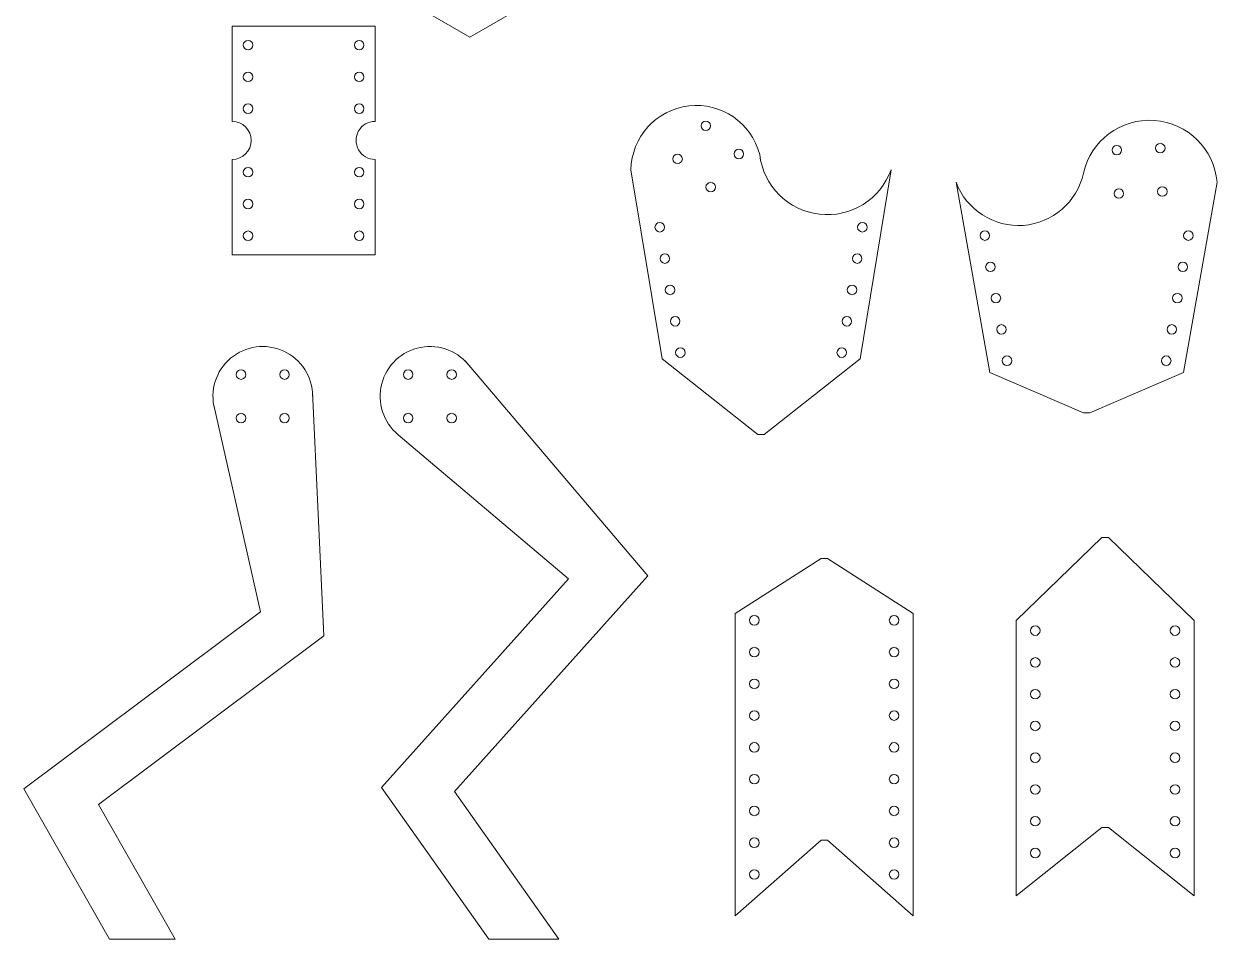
# Model space of a CAD drawing. Header units: millimetres. Extents: x -179 to 235, y -251 to 245.
# Drawn here: x -179 to 8.8, y -156.3 to -12.3 of the extents above; entities that cross this region are included whole.
import ezdxf

# ---------------------------------------------------------------- set-up
doc = ezdxf.new("R2010")
doc.units = ezdxf.units.MM
doc.header["$MEASUREMENT"] = 0
doc.layers.add('Layer 1', color=7, linetype='Continuous')

msp = doc.modelspace()

# ---------------------------------------------------------------- linework, layer by layer
at = {"layer": 'Layer 1', "lineweight": 9}
for points, knots in [([(-170.1051, 21.0004), (-170.1051, 21.0004), (-108.8039, -14.3919), (-108.8039, -14.3919), (-108.8039, -14.3919), (-108.8039, -14.3919), (-47.5026, 21.0004), (-47.5026, 21.0004), (-47.5026, 21.0004), (-47.5026, 21.0004), (-47.5026, 91.785), (-47.5026, 91.785), (-47.5026, 91.785), (-47.5026, 91.785), (-108.8039, 127.1773), (-108.8039, 127.1773), (-108.8039, 127.1773), (-108.8039, 127.1773), (-170.1051, 91.785), (-170.1051, 91.785), (-170.1051, 91.785), (-170.1051, 91.785), (-170.1051, 21.0004), (-170.1051, 21.0004)], [0, 0, 0, 0, 0.14285714, 0.14285714, 0.14285714, 0.14285714, 0.28571429, 0.28571429, 0.28571429, 0.28571429, 0.42857143, 0.42857143, 0.42857143, 0.42857143, 0.57142857, 0.57142857, 0.57142857, 0.57142857, 0.71428571, 0.71428571, 0.71428571, 0.71428571, 1, 1, 1, 1]), ([(-142.9909, -15.6196), (-142.9909, -15.2053), (-143.3267, -14.8696), (-143.7409, -14.8696), (-143.7409, -14.8696), (-144.1552, -14.8696), (-144.4909, -15.2053), (-144.4909, -15.6196), (-144.4909, -15.6196), (-144.4909, -16.0338), (-144.1552, -16.3696), (-143.7409, -16.3696), (-143.7409, -16.3696), (-143.3267, -16.3696), (-142.9909, -16.0338), (-142.9909, -15.6196)], [0, 0, 0, 0, 0.2, 0.2, 0.2, 0.2, 0.4, 0.4, 0.4, 0.4, 0.6, 0.6, 0.6, 0.6, 1, 1, 1, 1]), ([(-125.4909, -15.6196), (-125.4909, -15.2053), (-125.8267, -14.8696), (-126.2409, -14.8696), (-126.2409, -14.8696), (-126.6552, -14.8696), (-126.9909, -15.2053), (-126.9909, -15.6196), (-126.9909, -15.6196), (-126.9909, -16.0338), (-126.6552, -16.3696), (-126.2409, -16.3696), (-126.2409, -16.3696), (-125.8267, -16.3696), (-125.4909, -16.0338), (-125.4909, -15.6196)], [0, 0, 0, 0, 0.2, 0.2, 0.2, 0.2, 0.4, 0.4, 0.4, 0.4, 0.6, 0.6, 0.6, 0.6, 1, 1, 1, 1]), ([(-142.9909, -20.6196), (-142.9909, -20.2053), (-143.3267, -19.8696), (-143.7409, -19.8696), (-143.7409, -19.8696), (-144.1552, -19.8696), (-144.4909, -20.2053), (-144.4909, -20.6196), (-144.4909, -20.6196), (-144.4909, -21.0338), (-144.1552, -21.3696), (-143.7409, -21.3696), (-143.7409, -21.3696), (-143.3267, -21.3696), (-142.9909, -21.0338), (-142.9909, -20.6196)], [0, 0, 0, 0, 0.2, 0.2, 0.2, 0.2, 0.4, 0.4, 0.4, 0.4, 0.6, 0.6, 0.6, 0.6, 1, 1, 1, 1]), ([(-125.4909, -20.6196), (-125.4909, -20.2053), (-125.8267, -19.8696), (-126.2409, -19.8696), (-126.2409, -19.8696), (-126.6552, -19.8696), (-126.9909, -20.2053), (-126.9909, -20.6196), (-126.9909, -20.6196), (-126.9909, -21.0338), (-126.6552, -21.3696), (-126.2409, -21.3696), (-126.2409, -21.3696), (-125.8267, -21.3696), (-125.4909, -21.0338), (-125.4909, -20.6196)], [0, 0, 0, 0, 0.2, 0.2, 0.2, 0.2, 0.4, 0.4, 0.4, 0.4, 0.6, 0.6, 0.6, 0.6, 1, 1, 1, 1]), ([(-142.9909, -25.6196), (-142.9909, -25.2053), (-143.3267, -24.8696), (-143.7409, -24.8696), (-143.7409, -24.8696), (-144.1552, -24.8696), (-144.4909, -25.2053), (-144.4909, -25.6196), (-144.4909, -25.6196), (-144.4909, -26.0338), (-144.1552, -26.3696), (-143.7409, -26.3696), (-143.7409, -26.3696), (-143.3267, -26.3696), (-142.9909, -26.0338), (-142.9909, -25.6196)], [0, 0, 0, 0, 0.2, 0.2, 0.2, 0.2, 0.4, 0.4, 0.4, 0.4, 0.6, 0.6, 0.6, 0.6, 1, 1, 1, 1]), ([(-125.4909, -25.6196), (-125.4909, -25.2053), (-125.8267, -24.8696), (-126.2409, -24.8696), (-126.2409, -24.8696), (-126.6552, -24.8696), (-126.9909, -25.2053), (-126.9909, -25.6196), (-126.9909, -25.6196), (-126.9909, -26.0338), (-126.6552, -26.3696), (-126.2409, -26.3696), (-126.2409, -26.3696), (-125.8267, -26.3696), (-125.4909, -26.0338), (-125.4909, -25.6196)], [0, 0, 0, 0, 0.2, 0.2, 0.2, 0.2, 0.4, 0.4, 0.4, 0.4, 0.6, 0.6, 0.6, 0.6, 1, 1, 1, 1]), ([(-63.1962, -32.8456), (-64.4808, -27.8556), (-69.2555, -24.5828), (-74.3729, -25.1847), (-74.3729, -25.1847), (-79.4903, -25.7866), (-83.3754, -30.0778), (-83.4672, -35.2297)], [0, 0, 0, 0, 0.33333333, 0.33333333, 0.33333333, 0.33333333, 1, 1, 1, 1]), ([(-146.2409, -33.6196), (-144.5841, -33.6196), (-143.2409, -32.2764), (-143.2409, -30.6196), (-143.2409, -30.6196), (-143.2409, -28.9627), (-144.5841, -27.6196), (-146.2409, -27.6196)], [0, 0, 0, 0, 0.33333333, 0.33333333, 0.33333333, 0.33333333, 1, 1, 1, 1]), ([(-123.7409, -27.6196), (-124.8127, -27.6196), (-125.8031, -28.1914), (-126.339, -29.1196), (-126.339, -29.1196), (-126.8749, -30.0478), (-126.8749, -31.1914), (-126.339, -32.1196), (-126.339, -32.1196), (-125.8031, -33.0478), (-124.8127, -33.6196), (-123.7409, -33.6196)], [0, 0, 0, 0, 0.25, 0.25, 0.25, 0.25, 0.5, 0.5, 0.5, 0.5, 1, 1, 1, 1]), ([(-70.9385, -28.3135), (-70.9385, -27.8992), (-71.2743, -27.5635), (-71.6885, -27.5635), (-71.6885, -27.5635), (-72.1027, -27.5635), (-72.4385, -27.8992), (-72.4385, -28.3135), (-72.4385, -28.3135), (-72.4385, -28.7277), (-72.1027, -29.0635), (-71.6885, -29.0635), (-71.6885, -29.0635), (-71.2743, -29.0635), (-70.9385, -28.7277), (-70.9385, -28.3135)], [0, 0, 0, 0, 0.2, 0.2, 0.2, 0.2, 0.4, 0.4, 0.4, 0.4, 0.6, 0.6, 0.6, 0.6, 1, 1, 1, 1]), ([(8.8082, -37.2148), (8.3644, -31.9695), (4.162, -27.8313), (-1.0896, -27.4682), (-1.0896, -27.4682), (-6.3411, -27.1051), (-11.073, -30.6257), (-12.2344, -35.76)], [0, 0, 0, 0, 0.33333333, 0.33333333, 0.33333333, 0.33333333, 1, 1, 1, 1]), ([(-6.2323, -32.1477), (-6.2323, -31.7334), (-6.5681, -31.3977), (-6.9823, -31.3977), (-6.9823, -31.3977), (-7.3965, -31.3977), (-7.7323, -31.7334), (-7.7323, -32.1477), (-7.7323, -32.1477), (-7.7323, -32.5619), (-7.3965, -32.8977), (-6.9823, -32.8977), (-6.9823, -32.8977), (-6.5681, -32.8977), (-6.2323, -32.5619), (-6.2323, -32.1477)], [0, 0, 0, 0, 0.2, 0.2, 0.2, 0.2, 0.4, 0.4, 0.4, 0.4, 0.6, 0.6, 0.6, 0.6, 1, 1, 1, 1]), ([(0.6095, -31.8231), (0.6095, -31.4089), (0.2737, -31.0731), (-0.1405, -31.0731), (-0.1405, -31.0731), (-0.5547, -31.0731), (-0.8905, -31.4089), (-0.8905, -31.8231), (-0.8905, -31.8231), (-0.8905, -32.2373), (-0.5547, -32.5731), (-0.1405, -32.5731), (-0.1405, -32.5731), (0.2737, -32.5731), (0.6095, -32.2373), (0.6095, -31.8231)], [0, 0, 0, 0, 0.2, 0.2, 0.2, 0.2, 0.4, 0.4, 0.4, 0.4, 0.6, 0.6, 0.6, 0.6, 1, 1, 1, 1]), ([(-75.3737, -33.5206), (-75.3737, -33.1064), (-75.7095, -32.7706), (-76.1237, -32.7706), (-76.1237, -32.7706), (-76.538, -32.7706), (-76.8737, -33.1064), (-76.8737, -33.5206), (-76.8737, -33.5206), (-76.8737, -33.9348), (-76.538, -34.2706), (-76.1237, -34.2706), (-76.1237, -34.2706), (-75.7095, -34.2706), (-75.3737, -33.9348), (-75.3737, -33.5206)], [0, 0, 0, 0, 0.2, 0.2, 0.2, 0.2, 0.4, 0.4, 0.4, 0.4, 0.6, 0.6, 0.6, 0.6, 1, 1, 1, 1]), ([(-65.7242, -32.7549), (-65.7242, -32.3407), (-66.0599, -32.0049), (-66.4742, -32.0049), (-66.4742, -32.0049), (-66.8884, -32.0049), (-67.2242, -32.3407), (-67.2242, -32.7549), (-67.2242, -32.7549), (-67.2242, -33.1691), (-66.8884, -33.5049), (-66.4742, -33.5049), (-66.4742, -33.5049), (-66.0599, -33.5049), (-65.7242, -33.1691), (-65.7242, -32.7549)], [0, 0, 0, 0, 0.2, 0.2, 0.2, 0.2, 0.4, 0.4, 0.4, 0.4, 0.6, 0.6, 0.6, 0.6, 1, 1, 1, 1]), ([(-63.1962, -32.8456), (-62.6221, -37.7785), (-58.7286, -41.6676), (-53.7951, -42.2361), (-53.7951, -42.2361), (-48.8615, -42.8045), (-44.1855, -39.9028), (-42.5047, -35.2297)], [0, 0, 0, 0, 0.33333333, 0.33333333, 0.33333333, 0.33333333, 1, 1, 1, 1]), ([(-142.9909, -35.6196), (-142.9909, -35.2053), (-143.3267, -34.8696), (-143.7409, -34.8696), (-143.7409, -34.8696), (-144.1552, -34.8696), (-144.4909, -35.2053), (-144.4909, -35.6196), (-144.4909, -35.6196), (-144.4909, -36.0338), (-144.1552, -36.3696), (-143.7409, -36.3696), (-143.7409, -36.3696), (-143.3267, -36.3696), (-142.9909, -36.0338), (-142.9909, -35.6196)], [0, 0, 0, 0, 0.2, 0.2, 0.2, 0.2, 0.4, 0.4, 0.4, 0.4, 0.6, 0.6, 0.6, 0.6, 1, 1, 1, 1]), ([(-125.4909, -35.6196), (-125.4909, -35.2053), (-125.8267, -34.8696), (-126.2409, -34.8696), (-126.2409, -34.8696), (-126.6552, -34.8696), (-126.9909, -35.2053), (-126.9909, -35.6196), (-126.9909, -35.6196), (-126.9909, -36.0338), (-126.6552, -36.3696), (-126.2409, -36.3696), (-126.2409, -36.3696), (-125.8267, -36.3696), (-125.4909, -36.0338), (-125.4909, -35.6196)], [0, 0, 0, 0, 0.2, 0.2, 0.2, 0.2, 0.4, 0.4, 0.4, 0.4, 0.6, 0.6, 0.6, 0.6, 1, 1, 1, 1]), ([(-70.1594, -37.962), (-70.1594, -37.5478), (-70.4952, -37.212), (-70.9094, -37.212), (-70.9094, -37.212), (-71.3236, -37.212), (-71.6594, -37.5478), (-71.6594, -37.962), (-71.6594, -37.962), (-71.6594, -38.3762), (-71.3236, -38.712), (-70.9094, -38.712), (-70.9094, -38.712), (-70.4952, -38.712), (-70.1594, -38.3762), (-70.1594, -37.962)], [0, 0, 0, 0, 0.2, 0.2, 0.2, 0.2, 0.4, 0.4, 0.4, 0.4, 0.6, 0.6, 0.6, 0.6, 1, 1, 1, 1]), ([(-32.2771, -37.2148), (-30.646, -41.5645), (-26.3448, -44.3201), (-21.7116, -43.9838), (-21.7116, -43.9838), (-17.0784, -43.6475), (-13.2203, -40.2996), (-12.2344, -35.76)], [0, 0, 0, 0, 0.33333333, 0.33333333, 0.33333333, 0.33333333, 1, 1, 1, 1]), ([(-5.9081, -38.98), (-5.9081, -38.5658), (-6.2439, -38.23), (-6.6581, -38.23), (-6.6581, -38.23), (-7.0724, -38.23), (-7.4081, -38.5658), (-7.4081, -38.98), (-7.4081, -38.98), (-7.4082, -39.3942), (-7.0724, -39.73), (-6.6582, -39.73), (-6.6582, -39.73), (-6.2439, -39.73), (-5.9082, -39.3942), (-5.9081, -38.98)], [0, 0, 0, 0, 0.2, 0.2, 0.2, 0.2, 0.4, 0.4, 0.4, 0.4, 0.6, 0.6, 0.6, 0.6, 1, 1, 1, 1]), ([(0.9336, -38.6554), (0.9336, -38.2412), (0.5978, -37.9054), (0.1836, -37.9054), (0.1836, -37.9054), (-0.2306, -37.9054), (-0.5664, -38.2412), (-0.5664, -38.6554), (-0.5664, -38.6554), (-0.5664, -39.0696), (-0.2306, -39.4054), (0.1836, -39.4054), (0.1836, -39.4054), (0.5978, -39.4054), (0.9336, -39.0696), (0.9336, -38.6554)], [0, 0, 0, 0, 0.2, 0.2, 0.2, 0.2, 0.4, 0.4, 0.4, 0.4, 0.6, 0.6, 0.6, 0.6, 1, 1, 1, 1]), ([(-142.9909, -40.6196), (-142.9909, -40.2053), (-143.3267, -39.8696), (-143.7409, -39.8696), (-143.7409, -39.8696), (-144.1552, -39.8696), (-144.4909, -40.2053), (-144.4909, -40.6196), (-144.4909, -40.6196), (-144.4909, -41.0338), (-144.1552, -41.3696), (-143.7409, -41.3696), (-143.7409, -41.3696), (-143.3267, -41.3696), (-142.9909, -41.0338), (-142.9909, -40.6196)], [0, 0, 0, 0, 0.2, 0.2, 0.2, 0.2, 0.4, 0.4, 0.4, 0.4, 0.6, 0.6, 0.6, 0.6, 1, 1, 1, 1]), ([(-125.4909, -40.6196), (-125.4909, -40.2053), (-125.8267, -39.8696), (-126.2409, -39.8696), (-126.2409, -39.8696), (-126.6552, -39.8696), (-126.9909, -40.2053), (-126.9909, -40.6196), (-126.9909, -40.6196), (-126.9909, -41.0338), (-126.6552, -41.3696), (-126.2409, -41.3696), (-126.2409, -41.3696), (-125.8267, -41.3696), (-125.4909, -41.0338), (-125.4909, -40.6196)], [0, 0, 0, 0, 0.2, 0.2, 0.2, 0.2, 0.4, 0.4, 0.4, 0.4, 0.6, 0.6, 0.6, 0.6, 1, 1, 1, 1]), ([(-142.9909, -45.6196), (-142.9909, -45.2053), (-143.3267, -44.8696), (-143.7409, -44.8696), (-143.7409, -44.8696), (-144.1552, -44.8696), (-144.4909, -45.2053), (-144.4909, -45.6196), (-144.4909, -45.6196), (-144.4909, -46.0338), (-144.1552, -46.3696), (-143.7409, -46.3696), (-143.7409, -46.3696), (-143.3267, -46.3696), (-142.9909, -46.0338), (-142.9909, -45.6196)], [0, 0, 0, 0, 0.2, 0.2, 0.2, 0.2, 0.4, 0.4, 0.4, 0.4, 0.6, 0.6, 0.6, 0.6, 1, 1, 1, 1]), ([(-125.4909, -45.6196), (-125.4909, -45.2053), (-125.8267, -44.8696), (-126.2409, -44.8696), (-126.2409, -44.8696), (-126.6552, -44.8696), (-126.9909, -45.2053), (-126.9909, -45.6196), (-126.9909, -45.6196), (-126.9909, -46.0338), (-126.6552, -46.3696), (-126.2409, -46.3696), (-126.2409, -46.3696), (-125.8267, -46.3696), (-125.4909, -46.0338), (-125.4909, -45.6196)], [0, 0, 0, 0, 0.2, 0.2, 0.2, 0.2, 0.4, 0.4, 0.4, 0.4, 0.6, 0.6, 0.6, 0.6, 1, 1, 1, 1]), ([(-78.1859, -44.2843), (-78.1859, -43.8701), (-78.5217, -43.5343), (-78.9359, -43.5343), (-78.9359, -43.5343), (-79.3501, -43.5343), (-79.6859, -43.8701), (-79.6859, -44.2843), (-79.6859, -44.2843), (-79.6859, -44.6985), (-79.3501, -45.0343), (-78.9359, -45.0343), (-78.9359, -45.0343), (-78.5217, -45.0343), (-78.1859, -44.6985), (-78.1859, -44.2843)], [0, 0, 0, 0, 0.2, 0.2, 0.2, 0.2, 0.4, 0.4, 0.4, 0.4, 0.6, 0.6, 0.6, 0.6, 1, 1, 1, 1]), ([(-46.286, -44.2843), (-46.286, -43.8701), (-46.6218, -43.5343), (-47.036, -43.5343), (-47.036, -43.5343), (-47.4502, -43.5343), (-47.786, -43.8701), (-47.786, -44.2843), (-47.786, -44.2843), (-47.786, -44.6985), (-47.4502, -45.0343), (-47.036, -45.0343), (-47.036, -45.0343), (-46.6218, -45.0343), (-46.286, -44.6985), (-46.286, -44.2843)], [0, 0, 0, 0, 0.2, 0.2, 0.2, 0.2, 0.4, 0.4, 0.4, 0.4, 0.6, 0.6, 0.6, 0.6, 1, 1, 1, 1]), ([(-27.0002, -45.5953), (-27.0002, -45.1811), (-27.336, -44.8453), (-27.7502, -44.8453), (-27.7502, -44.8453), (-28.1644, -44.8453), (-28.5002, -45.1811), (-28.5002, -45.5953), (-28.5002, -45.5953), (-28.5002, -46.0095), (-28.1644, -46.3453), (-27.7502, -46.3453), (-27.7502, -46.3453), (-27.336, -46.3453), (-27.0002, -46.0096), (-27.0002, -45.5953)], [0, 0, 0, 0, 0.2, 0.2, 0.2, 0.2, 0.4, 0.4, 0.4, 0.4, 0.6, 0.6, 0.6, 0.6, 1, 1, 1, 1]), ([(5.0314, -45.5953), (5.0314, -45.1811), (4.6956, -44.8453), (4.2814, -44.8453), (4.2814, -44.8453), (3.8671, -44.8453), (3.5314, -45.1811), (3.5314, -45.5953), (3.5314, -45.5953), (3.5314, -46.0095), (3.8671, -46.3453), (4.2814, -46.3453), (4.2814, -46.3453), (4.6956, -46.3453), (5.0314, -46.0096), (5.0314, -45.5953)], [0, 0, 0, 0, 0.2, 0.2, 0.2, 0.2, 0.4, 0.4, 0.4, 0.4, 0.6, 0.6, 0.6, 0.6, 1, 1, 1, 1]), ([(-77.3735, -49.2178), (-77.3735, -48.8036), (-77.7093, -48.4678), (-78.1235, -48.4678), (-78.1235, -48.4678), (-78.5377, -48.4678), (-78.8735, -48.8036), (-78.8735, -49.2178), (-78.8735, -49.2178), (-78.8735, -49.632), (-78.5377, -49.9678), (-78.1235, -49.9678), (-78.1235, -49.9678), (-77.7093, -49.9678), (-77.3735, -49.6321), (-77.3735, -49.2178)], [0, 0, 0, 0, 0.2, 0.2, 0.2, 0.2, 0.4, 0.4, 0.4, 0.4, 0.6, 0.6, 0.6, 0.6, 1, 1, 1, 1]), ([(-47.0984, -49.2178), (-47.0984, -48.8036), (-47.4342, -48.4678), (-47.8484, -48.4678), (-47.8484, -48.4678), (-48.2626, -48.4678), (-48.5984, -48.8036), (-48.5984, -49.2178), (-48.5984, -49.2178), (-48.5984, -49.632), (-48.2626, -49.9678), (-47.8484, -49.9678), (-47.8484, -49.9678), (-47.4342, -49.9678), (-47.0984, -49.6321), (-47.0984, -49.2178)], [0, 0, 0, 0, 0.2, 0.2, 0.2, 0.2, 0.4, 0.4, 0.4, 0.4, 0.6, 0.6, 0.6, 0.6, 1, 1, 1, 1]), ([(-26.1304, -50.5191), (-26.1304, -50.1049), (-26.4662, -49.7691), (-26.8804, -49.7691), (-26.8804, -49.7691), (-27.2947, -49.7691), (-27.6304, -50.1049), (-27.6304, -50.5191), (-27.6304, -50.5191), (-27.6304, -50.9333), (-27.2947, -51.2691), (-26.8804, -51.2691), (-26.8804, -51.2691), (-26.4662, -51.2691), (-26.1304, -50.9333), (-26.1304, -50.5191)], [0, 0, 0, 0, 0.2, 0.2, 0.2, 0.2, 0.4, 0.4, 0.4, 0.4, 0.6, 0.6, 0.6, 0.6, 1, 1, 1, 1]), ([(4.1616, -50.5191), (4.1616, -50.1049), (3.8258, -49.7691), (3.4116, -49.7691), (3.4116, -49.7691), (2.9974, -49.7691), (2.6616, -50.1049), (2.6616, -50.5191), (2.6616, -50.5191), (2.6616, -50.9333), (2.9974, -51.2691), (3.4116, -51.2691), (3.4116, -51.2691), (3.8258, -51.2691), (4.1616, -50.9333), (4.1616, -50.5191)], [0, 0, 0, 0, 0.2, 0.2, 0.2, 0.2, 0.4, 0.4, 0.4, 0.4, 0.6, 0.6, 0.6, 0.6, 1, 1, 1, 1]), ([(-76.5611, -54.1514), (-76.5611, -53.7372), (-76.8969, -53.4014), (-77.3111, -53.4014), (-77.3111, -53.4014), (-77.7253, -53.4014), (-78.0611, -53.7372), (-78.0611, -54.1514), (-78.0611, -54.1514), (-78.0611, -54.5656), (-77.7253, -54.9014), (-77.3111, -54.9014), (-77.3111, -54.9014), (-76.8969, -54.9014), (-76.5611, -54.5656), (-76.5611, -54.1514)], [0, 0, 0, 0, 0.2, 0.2, 0.2, 0.2, 0.4, 0.4, 0.4, 0.4, 0.6, 0.6, 0.6, 0.6, 1, 1, 1, 1]), ([(-47.9108, -54.1514), (-47.9108, -53.7372), (-48.2466, -53.4014), (-48.6608, -53.4014), (-48.6608, -53.4014), (-49.075, -53.4014), (-49.4108, -53.7372), (-49.4108, -54.1514), (-49.4108, -54.1514), (-49.4108, -54.5656), (-49.075, -54.9014), (-48.6608, -54.9014), (-48.6608, -54.9014), (-48.2466, -54.9014), (-47.9108, -54.5656), (-47.9108, -54.1514)], [0, 0, 0, 0, 0.2, 0.2, 0.2, 0.2, 0.4, 0.4, 0.4, 0.4, 0.6, 0.6, 0.6, 0.6, 1, 1, 1, 1]), ([(-25.2607, -55.4429), (-25.2607, -55.0287), (-25.5964, -54.6929), (-26.0107, -54.6929), (-26.0107, -54.6929), (-26.4249, -54.6929), (-26.7607, -55.0287), (-26.7607, -55.4429), (-26.7607, -55.4429), (-26.7607, -55.8571), (-26.4249, -56.1929), (-26.0107, -56.1929), (-26.0107, -56.1929), (-25.5964, -56.1929), (-25.2607, -55.8571), (-25.2607, -55.4429)], [0, 0, 0, 0, 0.2, 0.2, 0.2, 0.2, 0.4, 0.4, 0.4, 0.4, 0.6, 0.6, 0.6, 0.6, 1, 1, 1, 1]), ([(3.2918, -55.4429), (3.2918, -55.0287), (2.956, -54.6929), (2.5418, -54.6929), (2.5418, -54.6929), (2.1276, -54.6929), (1.7918, -55.0287), (1.7918, -55.4429), (1.7918, -55.4429), (1.7918, -55.8571), (2.1276, -56.1929), (2.5418, -56.1929), (2.5418, -56.1929), (2.956, -56.1929), (3.2918, -55.8571), (3.2918, -55.4429)], [0, 0, 0, 0, 0.2, 0.2, 0.2, 0.2, 0.4, 0.4, 0.4, 0.4, 0.6, 0.6, 0.6, 0.6, 1, 1, 1, 1]), ([(-75.7488, -59.085), (-75.7488, -58.6708), (-76.0845, -58.335), (-76.4988, -58.335), (-76.4988, -58.335), (-76.913, -58.335), (-77.2488, -58.6708), (-77.2488, -59.085), (-77.2488, -59.085), (-77.2488, -59.4992), (-76.913, -59.835), (-76.4988, -59.835), (-76.4988, -59.835), (-76.0846, -59.835), (-75.7488, -59.4992), (-75.7488, -59.085)], [0, 0, 0, 0, 0.2, 0.2, 0.2, 0.2, 0.4, 0.4, 0.4, 0.4, 0.6, 0.6, 0.6, 0.6, 1, 1, 1, 1]), ([(-48.7231, -59.085), (-48.7231, -58.6708), (-49.0589, -58.335), (-49.4731, -58.335), (-49.4731, -58.335), (-49.8873, -58.335), (-50.2231, -58.6708), (-50.2231, -59.085), (-50.2231, -59.085), (-50.2231, -59.4992), (-49.8873, -59.835), (-49.4731, -59.835), (-49.4731, -59.835), (-49.0589, -59.835), (-48.7231, -59.4992), (-48.7231, -59.085)], [0, 0, 0, 0, 0.2, 0.2, 0.2, 0.2, 0.4, 0.4, 0.4, 0.4, 0.6, 0.6, 0.6, 0.6, 1, 1, 1, 1]), ([(-24.3909, -60.3666), (-24.3909, -59.9524), (-24.7267, -59.6166), (-25.1409, -59.6166), (-25.1409, -59.6166), (-25.5551, -59.6166), (-25.8909, -59.9524), (-25.8909, -60.3666), (-25.8909, -60.3666), (-25.8909, -60.7808), (-25.5551, -61.1166), (-25.1409, -61.1166), (-25.1409, -61.1166), (-24.7267, -61.1166), (-24.3909, -60.7809), (-24.3909, -60.3666)], [0, 0, 0, 0, 0.2, 0.2, 0.2, 0.2, 0.4, 0.4, 0.4, 0.4, 0.6, 0.6, 0.6, 0.6, 1, 1, 1, 1]), ([(2.422, -60.3666), (2.422, -59.9524), (2.0862, -59.6166), (1.672, -59.6166), (1.672, -59.6166), (1.2578, -59.6166), (0.922, -59.9524), (0.922, -60.3666), (0.922, -60.3666), (0.922, -60.7808), (1.2578, -61.1166), (1.672, -61.1166), (1.672, -61.1166), (2.0862, -61.1166), (2.422, -60.7809), (2.422, -60.3666)], [0, 0, 0, 0, 0.2, 0.2, 0.2, 0.2, 0.4, 0.4, 0.4, 0.4, 0.6, 0.6, 0.6, 0.6, 1, 1, 1, 1]), ([(-133.5805, -70.8804), (-133.5875, -67.8305), (-135.3618, -65.0612), (-138.1297, -63.7803), (-138.1297, -63.7803), (-140.8976, -62.4994), (-144.157, -62.9392), (-146.4865, -64.9078), (-146.4865, -64.9078), (-148.8159, -66.8765), (-149.7929, -70.017), (-148.9914, -72.9597)], [0, 0, 0, 0, 0.25, 0.25, 0.25, 0.25, 0.5, 0.5, 0.5, 0.5, 1, 1, 1, 1]), ([(-108.7385, -66.3274), (-110.5125, -63.8538), (-113.5574, -62.63), (-116.5497, -63.1879), (-116.5497, -63.1879), (-119.542, -63.7458), (-121.9413, -65.9846), (-122.7048, -68.9312), (-122.7048, -68.9312), (-123.4682, -71.8778), (-122.4579, -75), (-120.1129, -76.9407)], [0, 0, 0, 0, 0.25, 0.25, 0.25, 0.25, 0.5, 0.5, 0.5, 0.5, 1, 1, 1, 1]), ([(-74.9364, -64.0185), (-74.9364, -63.6043), (-75.2722, -63.2685), (-75.6864, -63.2685), (-75.6864, -63.2685), (-76.1006, -63.2685), (-76.4364, -63.6043), (-76.4364, -64.0185), (-76.4364, -64.0185), (-76.4364, -64.4327), (-76.1006, -64.7685), (-75.6864, -64.7685), (-75.6864, -64.7685), (-75.2722, -64.7685), (-74.9364, -64.4327), (-74.9364, -64.0185)], [0, 0, 0, 0, 0.2, 0.2, 0.2, 0.2, 0.4, 0.4, 0.4, 0.4, 0.6, 0.6, 0.6, 0.6, 1, 1, 1, 1]), ([(-49.5355, -64.0185), (-49.5355, -63.6043), (-49.8713, -63.2685), (-50.2855, -63.2685), (-50.2855, -63.2685), (-50.6997, -63.2685), (-51.0355, -63.6043), (-51.0355, -64.0185), (-51.0355, -64.0185), (-51.0355, -64.4327), (-50.6997, -64.7685), (-50.2855, -64.7685), (-50.2855, -64.7685), (-49.8713, -64.7685), (-49.5355, -64.4327), (-49.5355, -64.0185)], [0, 0, 0, 0, 0.2, 0.2, 0.2, 0.2, 0.4, 0.4, 0.4, 0.4, 0.6, 0.6, 0.6, 0.6, 1, 1, 1, 1]), ([(-94.7954, -156.3336), (-94.7954, -156.3336), (-111.2417, -133.1104), (-111.2417, -133.1104), (-111.2417, -133.1104), (-111.2417, -133.1104), (-80.7964, -99.132), (-80.7964, -99.132), (-80.7964, -99.132), (-80.7964, -99.132), (-109.5855, -65.333), (-109.5855, -65.333)], [0, 0, 0, 0, 0.25, 0.25, 0.25, 0.25, 0.5, 0.5, 0.5, 0.5, 1, 1, 1, 1]), ([(-23.5211, -65.2904), (-23.5211, -64.8762), (-23.8569, -64.5404), (-24.2711, -64.5404), (-24.2711, -64.5404), (-24.6853, -64.5404), (-25.0211, -64.8762), (-25.0211, -65.2904), (-25.0211, -65.2904), (-25.0211, -65.7046), (-24.6853, -66.0404), (-24.2711, -66.0404), (-24.2711, -66.0404), (-23.8569, -66.0404), (-23.5211, -65.7046), (-23.5211, -65.2904)], [0, 0, 0, 0, 0.2, 0.2, 0.2, 0.2, 0.4, 0.4, 0.4, 0.4, 0.6, 0.6, 0.6, 0.6, 1, 1, 1, 1]), ([(1.5522, -65.2904), (1.5522, -64.8762), (1.2164, -64.5404), (0.8022, -64.5404), (0.8022, -64.5404), (0.388, -64.5404), (0.0522, -64.8762), (0.0522, -65.2904), (0.0522, -65.2904), (0.0522, -65.7046), (0.388, -66.0404), (0.8022, -66.0404), (0.8022, -66.0404), (1.2164, -66.0404), (1.5522, -65.7046), (1.5522, -65.2904)], [0, 0, 0, 0, 0.2, 0.2, 0.2, 0.2, 0.4, 0.4, 0.4, 0.4, 0.6, 0.6, 0.6, 0.6, 1, 1, 1, 1]), ([(-144.0985, -67.4736), (-144.0985, -67.0594), (-144.4343, -66.7236), (-144.8485, -66.7236), (-144.8485, -66.7236), (-145.2627, -66.7236), (-145.5985, -67.0594), (-145.5985, -67.4736), (-145.5985, -67.4736), (-145.5985, -67.8878), (-145.2627, -68.2236), (-144.8485, -68.2236), (-144.8485, -68.2236), (-144.4343, -68.2236), (-144.0985, -67.8878), (-144.0985, -67.4736)], [0, 0, 0, 0, 0.2, 0.2, 0.2, 0.2, 0.4, 0.4, 0.4, 0.4, 0.6, 0.6, 0.6, 0.6, 1, 1, 1, 1]), ([(-137.249, -67.4736), (-137.249, -67.0594), (-137.5848, -66.7236), (-137.999, -66.7236), (-137.999, -66.7236), (-138.4133, -66.7236), (-138.749, -67.0594), (-138.749, -67.4736), (-138.749, -67.4736), (-138.749, -67.8878), (-138.4133, -68.2236), (-137.999, -68.2236), (-137.999, -68.2236), (-137.5848, -68.2236), (-137.249, -67.8878), (-137.249, -67.4736)], [0, 0, 0, 0, 0.2, 0.2, 0.2, 0.2, 0.4, 0.4, 0.4, 0.4, 0.6, 0.6, 0.6, 0.6, 1, 1, 1, 1]), ([(-117.7869, -67.4736), (-117.7869, -67.0594), (-118.1227, -66.7236), (-118.5369, -66.7236), (-118.5369, -66.7236), (-118.9511, -66.7236), (-119.2869, -67.0594), (-119.2869, -67.4736), (-119.2869, -67.4736), (-119.2869, -67.8878), (-118.9511, -68.2236), (-118.5369, -68.2236), (-118.5369, -68.2236), (-118.1227, -68.2236), (-117.7869, -67.8878), (-117.7869, -67.4736)], [0, 0, 0, 0, 0.2, 0.2, 0.2, 0.2, 0.4, 0.4, 0.4, 0.4, 0.6, 0.6, 0.6, 0.6, 1, 1, 1, 1]), ([(-110.9374, -67.4736), (-110.9374, -67.0594), (-111.2732, -66.7236), (-111.6874, -66.7236), (-111.6874, -66.7236), (-112.1016, -66.7236), (-112.4374, -67.0594), (-112.4374, -67.4736), (-112.4374, -67.4736), (-112.4374, -67.8878), (-112.1016, -68.2236), (-111.6874, -68.2236), (-111.6874, -68.2236), (-111.2732, -68.2236), (-110.9374, -67.8878), (-110.9374, -67.4736)], [0, 0, 0, 0, 0.2, 0.2, 0.2, 0.2, 0.4, 0.4, 0.4, 0.4, 0.6, 0.6, 0.6, 0.6, 1, 1, 1, 1]), ([(-155.2232, -156.3336), (-155.2232, -156.3336), (-167.2826, -135.125), (-167.2826, -135.125), (-167.2826, -135.125), (-167.2826, -135.125), (-131.7918, -108.5838), (-131.7918, -108.5838), (-131.7918, -108.5838), (-131.7918, -108.5838), (-133.614, -70.1737), (-133.614, -70.1737)], [0, 0, 0, 0, 0.25, 0.25, 0.25, 0.25, 0.5, 0.5, 0.5, 0.5, 1, 1, 1, 1]), ([(-144.0985, -74.3231), (-144.0985, -73.9089), (-144.4343, -73.5731), (-144.8485, -73.5731), (-144.8485, -73.5731), (-145.2627, -73.5731), (-145.5985, -73.9089), (-145.5985, -74.3231), (-145.5985, -74.3231), (-145.5985, -74.7373), (-145.2627, -75.0731), (-144.8485, -75.0731), (-144.8485, -75.0731), (-144.4343, -75.0731), (-144.0985, -74.7373), (-144.0985, -74.3231)], [0, 0, 0, 0, 0.2, 0.2, 0.2, 0.2, 0.4, 0.4, 0.4, 0.4, 0.6, 0.6, 0.6, 0.6, 1, 1, 1, 1]), ([(-137.249, -74.3231), (-137.249, -73.9089), (-137.5848, -73.5731), (-137.999, -73.5731), (-137.999, -73.5731), (-138.4133, -73.5731), (-138.749, -73.9089), (-138.749, -74.3231), (-138.749, -74.3231), (-138.749, -74.7373), (-138.4133, -75.0731), (-137.999, -75.0731), (-137.999, -75.0731), (-137.5848, -75.0731), (-137.249, -74.7373), (-137.249, -74.3231)], [0, 0, 0, 0, 0.2, 0.2, 0.2, 0.2, 0.4, 0.4, 0.4, 0.4, 0.6, 0.6, 0.6, 0.6, 1, 1, 1, 1]), ([(-117.7869, -74.3231), (-117.7869, -73.9089), (-118.1227, -73.5731), (-118.5369, -73.5731), (-118.5369, -73.5731), (-118.9511, -73.5731), (-119.2869, -73.9089), (-119.2869, -74.3231), (-119.2869, -74.3231), (-119.2869, -74.7373), (-118.9511, -75.0731), (-118.5369, -75.0731), (-118.5369, -75.0731), (-118.1227, -75.0731), (-117.7869, -74.7373), (-117.7869, -74.3231)], [0, 0, 0, 0, 0.2, 0.2, 0.2, 0.2, 0.4, 0.4, 0.4, 0.4, 0.6, 0.6, 0.6, 0.6, 1, 1, 1, 1]), ([(-110.9374, -74.3231), (-110.9374, -73.9089), (-111.2732, -73.5731), (-111.6874, -73.5731), (-111.6874, -73.5731), (-112.1016, -73.5731), (-112.4374, -73.9089), (-112.4374, -74.3231), (-112.4374, -74.3231), (-112.4374, -74.7373), (-112.1016, -75.0731), (-111.6874, -75.0731), (-111.6874, -75.0731), (-111.2732, -75.0731), (-110.9374, -74.7373), (-110.9374, -74.3231)], [0, 0, 0, 0, 0.2, 0.2, 0.2, 0.2, 0.4, 0.4, 0.4, 0.4, 0.6, 0.6, 0.6, 0.6, 1, 1, 1, 1]), ([(-63.2949, -106.1506), (-63.2949, -105.7364), (-63.6306, -105.4006), (-64.0449, -105.4006), (-64.0449, -105.4006), (-64.4591, -105.4006), (-64.7949, -105.7364), (-64.7949, -106.1506), (-64.7949, -106.1506), (-64.7949, -106.5648), (-64.4591, -106.9006), (-64.0449, -106.9006), (-64.0449, -106.9006), (-63.6306, -106.9006), (-63.2949, -106.5648), (-63.2949, -106.1506)], [0, 0, 0, 0, 0.2, 0.2, 0.2, 0.2, 0.4, 0.4, 0.4, 0.4, 0.6, 0.6, 0.6, 0.6, 1, 1, 1, 1]), ([(-41.2949, -106.1506), (-41.2949, -105.7364), (-41.6306, -105.4006), (-42.0449, -105.4006), (-42.0449, -105.4006), (-42.4591, -105.4006), (-42.7949, -105.7364), (-42.7949, -106.1506), (-42.7949, -106.1506), (-42.7949, -106.5648), (-42.4591, -106.9006), (-42.0449, -106.9006), (-42.0449, -106.9006), (-41.6306, -106.9006), (-41.2949, -106.5648), (-41.2949, -106.1506)], [0, 0, 0, 0, 0.2, 0.2, 0.2, 0.2, 0.4, 0.4, 0.4, 0.4, 0.6, 0.6, 0.6, 0.6, 1, 1, 1, 1]), ([(-19.0672, -107.7755), (-19.0672, -107.3613), (-19.403, -107.0255), (-19.8172, -107.0255), (-19.8172, -107.0255), (-20.2314, -107.0255), (-20.5672, -107.3613), (-20.5672, -107.7755), (-20.5672, -107.7755), (-20.5672, -108.1897), (-20.2314, -108.5255), (-19.8172, -108.5255), (-19.8172, -108.5255), (-19.403, -108.5255), (-19.0672, -108.1897), (-19.0672, -107.7755)], [0, 0, 0, 0, 0.2, 0.2, 0.2, 0.2, 0.4, 0.4, 0.4, 0.4, 0.6, 0.6, 0.6, 0.6, 1, 1, 1, 1]), ([(2.9328, -107.7755), (2.9328, -107.3613), (2.597, -107.0255), (2.1828, -107.0255), (2.1828, -107.0255), (1.7686, -107.0255), (1.4328, -107.3613), (1.4328, -107.7755), (1.4328, -107.7755), (1.4328, -108.1897), (1.7686, -108.5255), (2.1828, -108.5255), (2.1828, -108.5255), (2.597, -108.5255), (2.9328, -108.1897), (2.9328, -107.7755)], [0, 0, 0, 0, 0.2, 0.2, 0.2, 0.2, 0.4, 0.4, 0.4, 0.4, 0.6, 0.6, 0.6, 0.6, 1, 1, 1, 1]), ([(-63.2949, -111.1506), (-63.2949, -110.7364), (-63.6306, -110.4006), (-64.0449, -110.4006), (-64.0449, -110.4006), (-64.4591, -110.4006), (-64.7949, -110.7364), (-64.7949, -111.1506), (-64.7949, -111.1506), (-64.7949, -111.5648), (-64.4591, -111.9006), (-64.0449, -111.9006), (-64.0449, -111.9006), (-63.6306, -111.9006), (-63.2949, -111.5648), (-63.2949, -111.1506)], [0, 0, 0, 0, 0.2, 0.2, 0.2, 0.2, 0.4, 0.4, 0.4, 0.4, 0.6, 0.6, 0.6, 0.6, 1, 1, 1, 1]), ([(-41.2949, -111.1506), (-41.2949, -110.7364), (-41.6306, -110.4006), (-42.0449, -110.4006), (-42.0449, -110.4006), (-42.4591, -110.4006), (-42.7949, -110.7364), (-42.7949, -111.1506), (-42.7949, -111.1506), (-42.7949, -111.5648), (-42.4591, -111.9006), (-42.0449, -111.9006), (-42.0449, -111.9006), (-41.6306, -111.9006), (-41.2949, -111.5648), (-41.2949, -111.1506)], [0, 0, 0, 0, 0.2, 0.2, 0.2, 0.2, 0.4, 0.4, 0.4, 0.4, 0.6, 0.6, 0.6, 0.6, 1, 1, 1, 1]), ([(-19.0672, -112.7755), (-19.0672, -112.3613), (-19.403, -112.0255), (-19.8172, -112.0255), (-19.8172, -112.0255), (-20.2314, -112.0255), (-20.5672, -112.3613), (-20.5672, -112.7755), (-20.5672, -112.7755), (-20.5672, -113.1897), (-20.2314, -113.5255), (-19.8172, -113.5255), (-19.8172, -113.5255), (-19.403, -113.5255), (-19.0672, -113.1897), (-19.0672, -112.7755)], [0, 0, 0, 0, 0.2, 0.2, 0.2, 0.2, 0.4, 0.4, 0.4, 0.4, 0.6, 0.6, 0.6, 0.6, 1, 1, 1, 1]), ([(2.9328, -112.7755), (2.9328, -112.3613), (2.597, -112.0255), (2.1828, -112.0255), (2.1828, -112.0255), (1.7686, -112.0255), (1.4328, -112.3613), (1.4328, -112.7755), (1.4328, -112.7755), (1.4328, -113.1897), (1.7686, -113.5255), (2.1828, -113.5255), (2.1828, -113.5255), (2.597, -113.5255), (2.9328, -113.1897), (2.9328, -112.7755)], [0, 0, 0, 0, 0.2, 0.2, 0.2, 0.2, 0.4, 0.4, 0.4, 0.4, 0.6, 0.6, 0.6, 0.6, 1, 1, 1, 1]), ([(-63.2949, -116.1506), (-63.2949, -115.7364), (-63.6306, -115.4006), (-64.0449, -115.4006), (-64.0449, -115.4006), (-64.4591, -115.4006), (-64.7949, -115.7364), (-64.7949, -116.1506), (-64.7949, -116.1506), (-64.7949, -116.5648), (-64.4591, -116.9006), (-64.0449, -116.9006), (-64.0449, -116.9006), (-63.6306, -116.9006), (-63.2949, -116.5648), (-63.2949, -116.1506)], [0, 0, 0, 0, 0.2, 0.2, 0.2, 0.2, 0.4, 0.4, 0.4, 0.4, 0.6, 0.6, 0.6, 0.6, 1, 1, 1, 1]), ([(-41.2949, -116.1506), (-41.2949, -115.7364), (-41.6306, -115.4006), (-42.0449, -115.4006), (-42.0449, -115.4006), (-42.4591, -115.4006), (-42.7949, -115.7364), (-42.7949, -116.1506), (-42.7949, -116.1506), (-42.7949, -116.5648), (-42.4591, -116.9006), (-42.0449, -116.9006), (-42.0449, -116.9006), (-41.6306, -116.9006), (-41.2949, -116.5648), (-41.2949, -116.1506)], [0, 0, 0, 0, 0.2, 0.2, 0.2, 0.2, 0.4, 0.4, 0.4, 0.4, 0.6, 0.6, 0.6, 0.6, 1, 1, 1, 1]), ([(-19.0672, -117.7755), (-19.0672, -117.3613), (-19.403, -117.0255), (-19.8172, -117.0255), (-19.8172, -117.0255), (-20.2314, -117.0255), (-20.5672, -117.3613), (-20.5672, -117.7755), (-20.5672, -117.7755), (-20.5672, -118.1897), (-20.2314, -118.5255), (-19.8172, -118.5255), (-19.8172, -118.5255), (-19.403, -118.5255), (-19.0672, -118.1897), (-19.0672, -117.7755)], [0, 0, 0, 0, 0.2, 0.2, 0.2, 0.2, 0.4, 0.4, 0.4, 0.4, 0.6, 0.6, 0.6, 0.6, 1, 1, 1, 1]), ([(2.9328, -117.7755), (2.9328, -117.3613), (2.597, -117.0255), (2.1828, -117.0255), (2.1828, -117.0255), (1.7686, -117.0255), (1.4328, -117.3613), (1.4328, -117.7755), (1.4328, -117.7755), (1.4328, -118.1897), (1.7686, -118.5255), (2.1828, -118.5255), (2.1828, -118.5255), (2.597, -118.5255), (2.9328, -118.1897), (2.9328, -117.7755)], [0, 0, 0, 0, 0.2, 0.2, 0.2, 0.2, 0.4, 0.4, 0.4, 0.4, 0.6, 0.6, 0.6, 0.6, 1, 1, 1, 1]), ([(-63.2949, -121.1506), (-63.2949, -120.7364), (-63.6306, -120.4006), (-64.0449, -120.4006), (-64.0449, -120.4006), (-64.4591, -120.4006), (-64.7949, -120.7364), (-64.7949, -121.1506), (-64.7949, -121.1506), (-64.7949, -121.5648), (-64.4591, -121.9006), (-64.0449, -121.9006), (-64.0449, -121.9006), (-63.6306, -121.9006), (-63.2949, -121.5648), (-63.2949, -121.1506)], [0, 0, 0, 0, 0.2, 0.2, 0.2, 0.2, 0.4, 0.4, 0.4, 0.4, 0.6, 0.6, 0.6, 0.6, 1, 1, 1, 1]), ([(-41.2949, -121.1506), (-41.2949, -120.7364), (-41.6306, -120.4006), (-42.0449, -120.4006), (-42.0449, -120.4006), (-42.4591, -120.4006), (-42.7949, -120.7364), (-42.7949, -121.1506), (-42.7949, -121.1506), (-42.7949, -121.5648), (-42.4591, -121.9006), (-42.0449, -121.9006), (-42.0449, -121.9006), (-41.6306, -121.9006), (-41.2949, -121.5648), (-41.2949, -121.1506)], [0, 0, 0, 0, 0.2, 0.2, 0.2, 0.2, 0.4, 0.4, 0.4, 0.4, 0.6, 0.6, 0.6, 0.6, 1, 1, 1, 1]), ([(-19.0672, -122.7755), (-19.0672, -122.3613), (-19.403, -122.0255), (-19.8172, -122.0255), (-19.8172, -122.0255), (-20.2314, -122.0255), (-20.5672, -122.3613), (-20.5672, -122.7755), (-20.5672, -122.7755), (-20.5672, -123.1897), (-20.2314, -123.5255), (-19.8172, -123.5255), (-19.8172, -123.5255), (-19.403, -123.5255), (-19.0672, -123.1897), (-19.0672, -122.7755)], [0, 0, 0, 0, 0.2, 0.2, 0.2, 0.2, 0.4, 0.4, 0.4, 0.4, 0.6, 0.6, 0.6, 0.6, 1, 1, 1, 1]), ([(2.9328, -122.7755), (2.9328, -122.3613), (2.597, -122.0255), (2.1828, -122.0255), (2.1828, -122.0255), (1.7686, -122.0255), (1.4328, -122.3613), (1.4328, -122.7755), (1.4328, -122.7755), (1.4328, -123.1897), (1.7686, -123.5255), (2.1828, -123.5255), (2.1828, -123.5255), (2.597, -123.5255), (2.9328, -123.1897), (2.9328, -122.7755)], [0, 0, 0, 0, 0.2, 0.2, 0.2, 0.2, 0.4, 0.4, 0.4, 0.4, 0.6, 0.6, 0.6, 0.6, 1, 1, 1, 1]), ([(-63.2949, -126.1506), (-63.2949, -125.7364), (-63.6306, -125.4006), (-64.0449, -125.4006), (-64.0449, -125.4006), (-64.4591, -125.4006), (-64.7949, -125.7364), (-64.7949, -126.1506), (-64.7949, -126.1506), (-64.7949, -126.5648), (-64.4591, -126.9006), (-64.0449, -126.9006), (-64.0449, -126.9006), (-63.6306, -126.9006), (-63.2949, -126.5648), (-63.2949, -126.1506)], [0, 0, 0, 0, 0.2, 0.2, 0.2, 0.2, 0.4, 0.4, 0.4, 0.4, 0.6, 0.6, 0.6, 0.6, 1, 1, 1, 1]), ([(-41.2949, -126.1506), (-41.2949, -125.7364), (-41.6306, -125.4006), (-42.0449, -125.4006), (-42.0449, -125.4006), (-42.4591, -125.4006), (-42.7949, -125.7364), (-42.7949, -126.1506), (-42.7949, -126.1506), (-42.7949, -126.5648), (-42.4591, -126.9006), (-42.0449, -126.9006), (-42.0449, -126.9006), (-41.6306, -126.9006), (-41.2949, -126.5648), (-41.2949, -126.1506)], [0, 0, 0, 0, 0.2, 0.2, 0.2, 0.2, 0.4, 0.4, 0.4, 0.4, 0.6, 0.6, 0.6, 0.6, 1, 1, 1, 1]), ([(-19.0672, -127.7755), (-19.0672, -127.3613), (-19.403, -127.0255), (-19.8172, -127.0255), (-19.8172, -127.0255), (-20.2314, -127.0255), (-20.5672, -127.3613), (-20.5672, -127.7755), (-20.5672, -127.7755), (-20.5672, -128.1897), (-20.2314, -128.5255), (-19.8172, -128.5255), (-19.8172, -128.5255), (-19.403, -128.5255), (-19.0672, -128.1897), (-19.0672, -127.7755)], [0, 0, 0, 0, 0.2, 0.2, 0.2, 0.2, 0.4, 0.4, 0.4, 0.4, 0.6, 0.6, 0.6, 0.6, 1, 1, 1, 1]), ([(2.9328, -127.7755), (2.9328, -127.3613), (2.597, -127.0255), (2.1828, -127.0255), (2.1828, -127.0255), (1.7686, -127.0255), (1.4328, -127.3613), (1.4328, -127.7755), (1.4328, -127.7755), (1.4328, -128.1897), (1.7686, -128.5255), (2.1828, -128.5255), (2.1828, -128.5255), (2.597, -128.5255), (2.9328, -128.1897), (2.9328, -127.7755)], [0, 0, 0, 0, 0.2, 0.2, 0.2, 0.2, 0.4, 0.4, 0.4, 0.4, 0.6, 0.6, 0.6, 0.6, 1, 1, 1, 1]), ([(-63.2949, -131.1506), (-63.2949, -130.7364), (-63.6306, -130.4006), (-64.0449, -130.4006), (-64.0449, -130.4006), (-64.4591, -130.4006), (-64.7949, -130.7364), (-64.7949, -131.1506), (-64.7949, -131.1506), (-64.7949, -131.5648), (-64.4591, -131.9006), (-64.0449, -131.9006), (-64.0449, -131.9006), (-63.6306, -131.9006), (-63.2949, -131.5648), (-63.2949, -131.1506)], [0, 0, 0, 0, 0.2, 0.2, 0.2, 0.2, 0.4, 0.4, 0.4, 0.4, 0.6, 0.6, 0.6, 0.6, 1, 1, 1, 1]), ([(-41.2949, -131.1506), (-41.2949, -130.7364), (-41.6306, -130.4006), (-42.0449, -130.4006), (-42.0449, -130.4006), (-42.4591, -130.4006), (-42.7949, -130.7364), (-42.7949, -131.1506), (-42.7949, -131.1506), (-42.7949, -131.5648), (-42.4591, -131.9006), (-42.0449, -131.9006), (-42.0449, -131.9006), (-41.6306, -131.9006), (-41.2949, -131.5648), (-41.2949, -131.1506)], [0, 0, 0, 0, 0.2, 0.2, 0.2, 0.2, 0.4, 0.4, 0.4, 0.4, 0.6, 0.6, 0.6, 0.6, 1, 1, 1, 1]), ([(-19.0672, -132.7755), (-19.0672, -132.3613), (-19.403, -132.0255), (-19.8172, -132.0255), (-19.8172, -132.0255), (-20.2314, -132.0255), (-20.5672, -132.3613), (-20.5672, -132.7755), (-20.5672, -132.7755), (-20.5672, -133.1897), (-20.2314, -133.5255), (-19.8172, -133.5255), (-19.8172, -133.5255), (-19.403, -133.5255), (-19.0672, -133.1897), (-19.0672, -132.7755)], [0, 0, 0, 0, 0.2, 0.2, 0.2, 0.2, 0.4, 0.4, 0.4, 0.4, 0.6, 0.6, 0.6, 0.6, 1, 1, 1, 1]), ([(2.9328, -132.7755), (2.9328, -132.3613), (2.597, -132.0255), (2.1828, -132.0255), (2.1828, -132.0255), (1.7686, -132.0255), (1.4328, -132.3613), (1.4328, -132.7755), (1.4328, -132.7755), (1.4328, -133.1897), (1.7686, -133.5255), (2.1828, -133.5255), (2.1828, -133.5255), (2.597, -133.5255), (2.9328, -133.1897), (2.9328, -132.7755)], [0, 0, 0, 0, 0.2, 0.2, 0.2, 0.2, 0.4, 0.4, 0.4, 0.4, 0.6, 0.6, 0.6, 0.6, 1, 1, 1, 1]), ([(-63.2949, -136.1506), (-63.2949, -135.7364), (-63.6306, -135.4006), (-64.0449, -135.4006), (-64.0449, -135.4006), (-64.4591, -135.4006), (-64.7949, -135.7364), (-64.7949, -136.1506), (-64.7949, -136.1506), (-64.7949, -136.5648), (-64.4591, -136.9006), (-64.0449, -136.9006), (-64.0449, -136.9006), (-63.6306, -136.9006), (-63.2949, -136.5648), (-63.2949, -136.1506)], [0, 0, 0, 0, 0.2, 0.2, 0.2, 0.2, 0.4, 0.4, 0.4, 0.4, 0.6, 0.6, 0.6, 0.6, 1, 1, 1, 1]), ([(-41.2949, -136.1506), (-41.2949, -135.7364), (-41.6306, -135.4006), (-42.0449, -135.4006), (-42.0449, -135.4006), (-42.4591, -135.4006), (-42.7949, -135.7364), (-42.7949, -136.1506), (-42.7949, -136.1506), (-42.7949, -136.5648), (-42.4591, -136.9006), (-42.0449, -136.9006), (-42.0449, -136.9006), (-41.6306, -136.9006), (-41.2949, -136.5648), (-41.2949, -136.1506)], [0, 0, 0, 0, 0.2, 0.2, 0.2, 0.2, 0.4, 0.4, 0.4, 0.4, 0.6, 0.6, 0.6, 0.6, 1, 1, 1, 1]), ([(-19.0672, -137.7755), (-19.0672, -137.3613), (-19.403, -137.0255), (-19.8172, -137.0255), (-19.8172, -137.0255), (-20.2314, -137.0255), (-20.5672, -137.3613), (-20.5672, -137.7755), (-20.5672, -137.7755), (-20.5672, -138.1897), (-20.2314, -138.5255), (-19.8172, -138.5255), (-19.8172, -138.5255), (-19.403, -138.5255), (-19.0672, -138.1897), (-19.0672, -137.7755)], [0, 0, 0, 0, 0.2, 0.2, 0.2, 0.2, 0.4, 0.4, 0.4, 0.4, 0.6, 0.6, 0.6, 0.6, 1, 1, 1, 1]), ([(2.9328, -137.7755), (2.9328, -137.3613), (2.597, -137.0255), (2.1828, -137.0255), (2.1828, -137.0255), (1.7686, -137.0255), (1.4328, -137.3613), (1.4328, -137.7755), (1.4328, -137.7755), (1.4328, -138.1897), (1.7686, -138.5255), (2.1828, -138.5255), (2.1828, -138.5255), (2.597, -138.5255), (2.9328, -138.1897), (2.9328, -137.7755)], [0, 0, 0, 0, 0.2, 0.2, 0.2, 0.2, 0.4, 0.4, 0.4, 0.4, 0.6, 0.6, 0.6, 0.6, 1, 1, 1, 1]), ([(-63.2949, -141.1506), (-63.2949, -140.7364), (-63.6306, -140.4006), (-64.0449, -140.4006), (-64.0449, -140.4006), (-64.4591, -140.4006), (-64.7949, -140.7364), (-64.7949, -141.1506), (-64.7949, -141.1506), (-64.7949, -141.5648), (-64.4591, -141.9006), (-64.0449, -141.9006), (-64.0449, -141.9006), (-63.6306, -141.9006), (-63.2949, -141.5648), (-63.2949, -141.1506)], [0, 0, 0, 0, 0.2, 0.2, 0.2, 0.2, 0.4, 0.4, 0.4, 0.4, 0.6, 0.6, 0.6, 0.6, 1, 1, 1, 1]), ([(-41.2949, -141.1506), (-41.2949, -140.7364), (-41.6306, -140.4006), (-42.0449, -140.4006), (-42.0449, -140.4006), (-42.4591, -140.4006), (-42.7949, -140.7364), (-42.7949, -141.1506), (-42.7949, -141.1506), (-42.7949, -141.5648), (-42.4591, -141.9006), (-42.0449, -141.9006), (-42.0449, -141.9006), (-41.6306, -141.9006), (-41.2949, -141.5648), (-41.2949, -141.1506)], [0, 0, 0, 0, 0.2, 0.2, 0.2, 0.2, 0.4, 0.4, 0.4, 0.4, 0.6, 0.6, 0.6, 0.6, 1, 1, 1, 1]), ([(-19.0672, -142.7755), (-19.0672, -142.3613), (-19.403, -142.0255), (-19.8172, -142.0255), (-19.8172, -142.0255), (-20.2314, -142.0255), (-20.5672, -142.3613), (-20.5672, -142.7755), (-20.5672, -142.7755), (-20.5672, -143.1897), (-20.2314, -143.5255), (-19.8172, -143.5255), (-19.8172, -143.5255), (-19.403, -143.5255), (-19.0672, -143.1897), (-19.0672, -142.7755)], [0, 0, 0, 0, 0.2, 0.2, 0.2, 0.2, 0.4, 0.4, 0.4, 0.4, 0.6, 0.6, 0.6, 0.6, 1, 1, 1, 1]), ([(2.9328, -142.7755), (2.9328, -142.3613), (2.597, -142.0255), (2.1828, -142.0255), (2.1828, -142.0255), (1.7686, -142.0255), (1.4328, -142.3613), (1.4328, -142.7755), (1.4328, -142.7755), (1.4328, -143.1897), (1.7686, -143.5255), (2.1828, -143.5255), (2.1828, -143.5255), (2.597, -143.5255), (2.9328, -143.1897), (2.9328, -142.7755)], [0, 0, 0, 0, 0.2, 0.2, 0.2, 0.2, 0.4, 0.4, 0.4, 0.4, 0.6, 0.6, 0.6, 0.6, 1, 1, 1, 1]), ([(-63.2949, -146.1506), (-63.2949, -145.7364), (-63.6306, -145.4006), (-64.0449, -145.4006), (-64.0449, -145.4006), (-64.4591, -145.4006), (-64.7949, -145.7364), (-64.7949, -146.1506), (-64.7949, -146.1506), (-64.7949, -146.5648), (-64.4591, -146.9006), (-64.0449, -146.9006), (-64.0449, -146.9006), (-63.6306, -146.9006), (-63.2949, -146.5648), (-63.2949, -146.1506)], [0, 0, 0, 0, 0.2, 0.2, 0.2, 0.2, 0.4, 0.4, 0.4, 0.4, 0.6, 0.6, 0.6, 0.6, 1, 1, 1, 1]), ([(-41.2949, -146.1506), (-41.2949, -145.7364), (-41.6306, -145.4006), (-42.0449, -145.4006), (-42.0449, -145.4006), (-42.4591, -145.4006), (-42.7949, -145.7364), (-42.7949, -146.1506), (-42.7949, -146.1506), (-42.7949, -146.5648), (-42.4591, -146.9006), (-42.0449, -146.9006), (-42.0449, -146.9006), (-41.6306, -146.9006), (-41.2949, -146.5648), (-41.2949, -146.1506)], [0, 0, 0, 0, 0.2, 0.2, 0.2, 0.2, 0.4, 0.4, 0.4, 0.4, 0.6, 0.6, 0.6, 0.6, 1, 1, 1, 1])]:
    msp.add_open_spline(points, degree=3, knots=knots, dxfattribs=at)
for points in [[(-146.2409, -12.6196), (-146.2409, -12.6196), (-146.2409, -27.6196), (-146.2409, -27.6196)], [(-146.2409, -12.6196), (-146.2409, -12.6196), (-123.7409, -12.6196), (-123.7409, -12.6196)], [(-123.7409, -12.6196), (-123.7409, -12.6196), (-123.7409, -27.6196), (-123.7409, -27.6196)], [(-146.2409, -33.6196), (-146.2409, -33.6196), (-146.2409, -48.6196), (-146.2409, -48.6196)], [(-123.7409, -33.6196), (-123.7409, -33.6196), (-123.7409, -48.6196), (-123.7409, -48.6196)], [(-78.5637, -65.0088), (-78.5637, -65.0088), (-83.4672, -35.2297), (-83.4672, -35.2297)], [(-47.4082, -65.0088), (-47.4082, -65.0088), (-42.5047, -35.2297), (-42.5047, -35.2297)], [(-26.9904, -67.1422), (-26.9904, -67.1422), (-32.2771, -37.2148), (-32.2771, -37.2148)], [(3.5216, -67.1422), (3.5216, -67.1422), (8.8082, -37.2148), (8.8082, -37.2148)], [(-146.2409, -48.6196), (-146.2409, -48.6196), (-123.7409, -48.6196), (-123.7409, -48.6196)], [(-78.5637, -65.0088), (-78.5637, -65.0088), (-63.4859, -76.8863), (-63.4859, -76.8863)], [(-47.4082, -65.0088), (-47.4082, -65.0088), (-62.4859, -76.8863), (-62.4859, -76.8863)], [(-26.9904, -67.1422), (-26.9904, -67.1422), (-12.2344, -73.5058), (-12.2344, -73.5058)], [(3.5216, -67.1422), (3.5216, -67.1422), (-11.2344, -73.5058), (-11.2344, -73.5058)], [(-141.7907, -104.823), (-141.7907, -104.823), (-149.1424, -72.2915), (-149.1424, -72.2915)], [(-11.2344, -73.5058), (-11.2344, -73.5058), (-12.2344, -73.5058), (-12.2344, -73.5058)], [(-93.3104, -99.6115), (-93.3104, -99.6115), (-120.1129, -76.9407), (-120.1129, -76.9407)], [(-62.4859, -76.8863), (-62.4859, -76.8863), (-63.4859, -76.8863), (-63.4859, -76.8863)], [(-22.8172, -106.1782), (-22.8172, -106.1782), (-9.3172, -93.1162), (-9.3172, -93.1162)], [(-9.3172, -93.1162), (-9.3172, -93.1162), (-8.3172, -93.1162), (-8.3172, -93.1162)], [(5.1828, -106.1782), (5.1828, -106.1782), (-8.3172, -93.1162), (-8.3172, -93.1162)], [(-67.0449, -105.069), (-67.0449, -105.069), (-53.5449, -96.4362), (-53.5449, -96.4362)], [(-53.5449, -96.4362), (-53.5449, -96.4362), (-52.5449, -96.4362), (-52.5449, -96.4362)], [(-39.0449, -105.069), (-39.0449, -105.069), (-52.5449, -96.4362), (-52.5449, -96.4362)], [(-122.7362, -132.4521), (-122.7362, -132.4521), (-93.3104, -99.6115), (-93.3104, -99.6115)], [(-179.0305, -132.6722), (-179.0305, -132.6722), (-141.7907, -104.823), (-141.7907, -104.823)], [(-67.0449, -152.6623), (-67.0449, -152.6623), (-67.0449, -105.069), (-67.0449, -105.069)], [(-39.0449, -152.6623), (-39.0449, -152.6623), (-39.0449, -105.069), (-39.0449, -105.069)], [(-22.8172, -149.5095), (-22.8172, -149.5095), (-22.8172, -106.1782), (-22.8172, -106.1782)], [(5.1828, -149.5095), (5.1828, -149.5095), (5.1828, -106.1782), (5.1828, -106.1782)], [(-165.5764, -156.3336), (-165.5764, -156.3336), (-179.0305, -132.6722), (-179.0305, -132.6722)], [(-105.8237, -156.3336), (-105.8237, -156.3336), (-122.7362, -132.4521), (-122.7362, -132.4521)], [(-9.3172, -138.739), (-9.3172, -138.739), (-22.8172, -149.5095), (-22.8172, -149.5095)], [(-9.3172, -138.739), (-9.3172, -138.739), (-8.3172, -138.739), (-8.3172, -138.739)], [(-8.3172, -138.739), (-8.3172, -138.739), (5.1828, -149.5095), (5.1828, -149.5095)], [(-53.5449, -140.7537), (-53.5449, -140.7537), (-67.0449, -152.6623), (-67.0449, -152.6623)], [(-53.5449, -140.7537), (-53.5449, -140.7537), (-52.5449, -140.7537), (-52.5449, -140.7537)], [(-52.5449, -140.7537), (-52.5449, -140.7537), (-39.0449, -152.6623), (-39.0449, -152.6623)], [(-165.5764, -156.3336), (-165.5764, -156.3336), (-155.2232, -156.3336), (-155.2232, -156.3336)], [(-105.8237, -156.3336), (-105.8237, -156.3336), (-94.7954, -156.3336), (-94.7954, -156.3336)]]:
    msp.add_open_spline(points, degree=3, dxfattribs=at)

doc.saveas('drawing.dxf')
